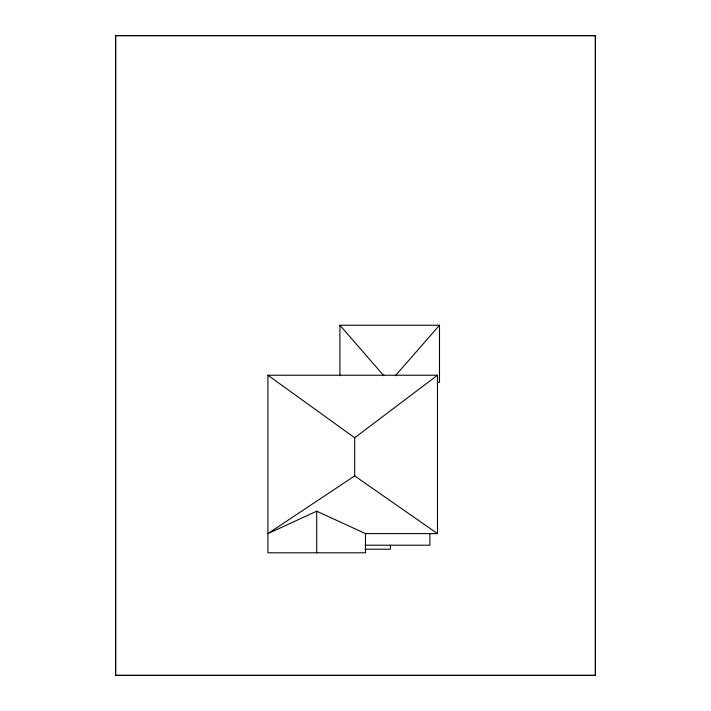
<?xml version="1.0" encoding="UTF-8"?>
<svg xmlns="http://www.w3.org/2000/svg" width="711" height="711" viewBox="0 0 711 711"><rect width="100%" height="100%" fill="white"/><g stroke="black" fill="none" stroke-linecap="round" stroke-linejoin="round"><path stroke-width="1.07" d="M395.36 375.728L439.487 325.238L339.902 325.238L339.902 375.764M354.682 437.78L437.487 375.23L437.487 533.606L365.498 533.606L316.706 511.209L267.914 533.606L354.682 475.899L354.682 437.78L267.914 375.23L267.914 552.803L365.498 552.803L365.498 533.606M267.914 375.23L437.487 375.23M437.265 382.349L439.487 382.349L439.487 325.238M365.001 545.204L429.888 545.204L429.888 534.139M365.001 549.203L390.375 549.203L390.375 545.204M354.682 475.899L437.487 533.606M339.902 325.238L383.816 375.728M316.706 511.209L316.706 552.803M595.462 35.55L115.538 35.55L115.538 675.45L595.462 675.45L595.462 35.55M595.303 35.71L115.697 35.71L115.697 675.29L595.303 675.29L595.303 35.71"/></g></svg>
